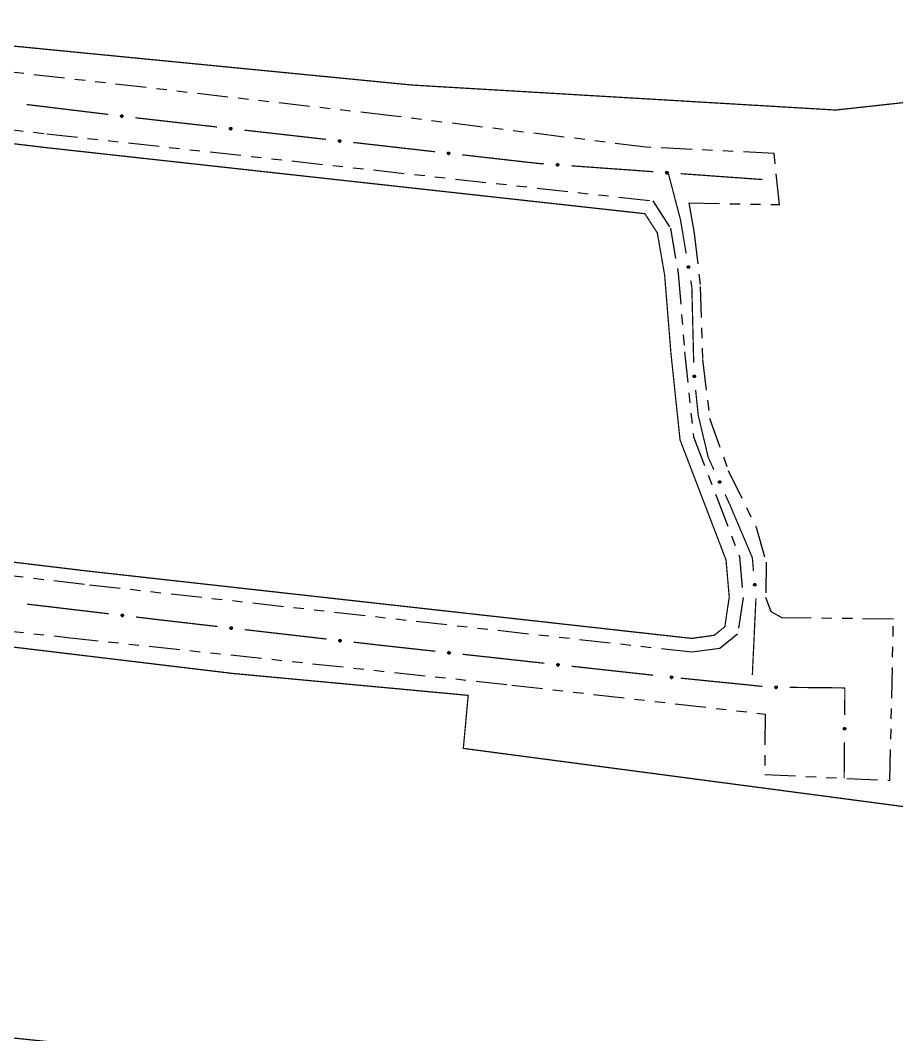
# Model space of a CAD drawing. Extents: x 212200 to 214553, y 4880545 to 4882659.
# Drawn here: x 212784 to 212911.9, y 4881728.4 to 4881876.5 of the extents above; entities that cross this region are included whole.
import ezdxf

# ---------------------------------------------------------------- set-up
doc = ezdxf.new("R2010")
doc.units = 0
doc.header["$LTSCALE"] = 1.5
doc.header["$MEASUREMENT"] = 0
doc.linetypes.add('TRACO_12', pattern=[2.5, 2, -0.5])
doc.linetypes.add('TRACO_25', pattern=[8, 3, -1, 1, -1, 1, -1])
for name, color, linetype in [('RU-QUADRA', 210, 'CONTINUOUS'), ('SV-EIXO-RUA-N-PAV', 6, 'CONTINUOUS'), ('SV-RUA-NAO-PAV', 7, 'CONTINUOUS')]:
    doc.layers.add(name, color=color, linetype=linetype)

msp = doc.modelspace()

# ---------------------------------------------------------------- linework, layer by layer
at = {"layer": 'RU-QUADRA', "linetype": 'TRACO_12', "const_width": 0.18, "flags": 128}
for points in [[(212753.140851, 4881976.210021), (212749.184431, 4881957.97202), (212745.128297, 4881938.451875), (212737.523046, 4881904.98877), (212733.466912, 4881885.468625), (212731.692353, 4881878.623899), (212740.565146, 4881877.356357), (212753.148419, 4881875.611093), (212812.19, 4881869.84), (212841.26, 4881867), (212865.04, 4881865.6), (212903, 4881863.36), (212935.89, 4881866.96), (212932.54, 4881887.06), (212928.7, 4881910.23), (212926.11, 4881925.9), (212916.86, 4881977.66), (212910.22, 4882014.85), (212871.92, 4882009.83), (212871.92, 4882013.71), (212851.72, 4882013.2), (212813.6, 4882012.23), (212763.38, 4882011.97), (212761.423743, 4882008.64417)], [(212753.148325, 4881862.0283), (212736.20854, 4881864.055708), (212733.505298, 4881863.753761), (212731.992308, 4881861.849954), (212715.827222, 4881828.282213), (212713.872858, 4881821.570142), (212714.856156, 4881817.450855), (212720.561749, 4881812.313806), (212731.147564, 4881806.319195), (212743.311594, 4881802.041575), (212753.15837, 4881800.958259), (212793.59, 4881796.09), (212882, 4881786.23), (212885.27, 4881786.69), (212886.81, 4881787.93), (212887.46, 4881792.26), (212886.99, 4881797.69), (212883.77, 4881806.1), (212880.28, 4881815.21), (212878.95, 4881827.87), (212878.03, 4881839.27), (212876.97, 4881845.4), (212875.15, 4881848.23), (212787.62, 4881857.89)], [(212753.14, 4881730.73), (212722.796981, 4881733.844496), (212712.116992, 4881733.802882), (212705.121891, 4881731.44633), (212694.047904, 4881726.379435), (212692.789685, 4881726.277028), (212691.410657, 4881727.771747), (212668.148777, 4881779.456839), (212668.203514, 4881780.946535), (212669.634256, 4881782.460927), (212694.649016, 4881793.313657), (212698.316783, 4881794.250694), (212702.697204, 4881794.0566), (212731.73068, 4881790.923658), (212753.148274, 4881788.549413), (212814.98, 4881781.12), (212849.36, 4881777.92), (212848.65, 4881770.18), (212915.5, 4881761.34), (212915.5, 4881744.4), (212918.13, 4881718.89), (212918.64, 4881713.93), (212851.68, 4881720.7), (212769.95, 4881729.27)]]:
    msp.add_lwpolyline(points, close=True, dxfattribs=at)
at = {"layer": 'SV-EIXO-RUA-N-PAV', "const_width": 0.18}
for points in [[(212784.904263, 4881864.16621), (212796.816602, 4881862.718398)], [(212800.787382, 4881862.235794), (212800.920074, 4881862.219668)], [(212800.920074, 4881862.219668), (212812.710737, 4881860.88172)], [(212816.68523, 4881860.430714), (212828.608708, 4881859.077695)], [(212832.583201, 4881858.626689), (212844.50668, 4881857.27367)], [(212848.481172, 4881856.822663), (212859.411028, 4881855.582396)], [(212859.411028, 4881855.582396), (212859.510929, 4881855.57106)], [(212859.510929, 4881855.57106), (212860.408074, 4881855.506595)], [(212864.397787, 4881855.219909), (212876.366926, 4881854.35985)], [(212878.573734, 4881854.116677), (212880.091901, 4881848.311923)], [(212880.356639, 4881854.073164), (212892.325779, 4881853.213106)], [(212880.091901, 4881848.311923), (212880.339771, 4881847.364185)], [(212880.339771, 4881847.364185), (212881.173566, 4881842.413524)], [(212881.837894, 4881838.469077), (212882.001922, 4881837.495158)], [(212882.001922, 4881837.495158), (212882.272637, 4881826.486121)], [(212882.553807, 4881822.499017), (212882.862504, 4881819.514941)], [(212882.862504, 4881819.514941), (212882.936883, 4881818.795949)], [(212882.936883, 4881818.795949), (212884.386139, 4881812.688369)], [(212884.386139, 4881812.688369), (212884.391266, 4881812.666764)], [(212884.391266, 4881812.666764), (212885.211676, 4881810.867153)], [(212886.87092, 4881807.227523), (212887.285731, 4881806.317615)], [(212887.285731, 4881806.317615), (212887.611685, 4881805.602618)], [(212887.611685, 4881805.602618), (212890.822403, 4881798.041896)], [(212890.822403, 4881798.041896), (212890.832105, 4881798.01905)], [(212890.832105, 4881798.01905), (212891.00175, 4881796.051169)], [(212784.973458, 4881791.240899), (212796.890127, 4881789.829167)], [(212891.351527, 4881791.993749), (212890.841451, 4881781.078129)], [(212891.345303, 4881792.06595), (212891.351527, 4881791.993749)], [(212800.862351, 4881789.35859), (212804.834574, 4881788.888013)], [(212804.834574, 4881788.888013), (212805.802645, 4881788.77333)], [(212805.802645, 4881788.77333), (212812.781759, 4881787.970318)], [(212816.755542, 4881787.513097), (212828.67689, 4881786.141436)], [(212832.650673, 4881785.684216), (212835.63101, 4881785.3413)], [(212835.63101, 4881785.3413), (212836.500513, 4881785.241257)], [(212836.500513, 4881785.241257), (212844.576657, 4881784.353768)], [(212848.552722, 4881783.916838), (212860.480917, 4881782.606047)], [(212864.456981, 4881782.169117), (212876.385176, 4881780.858326)], [(212890.841451, 4881781.078129), (212890.832105, 4881780.878108)], [(212880.362502, 4881780.433375), (212892.302095, 4881779.230825)], [(212896.296001, 4881779.085133), (212904.295635, 4881779.008573)], [(212904.295635, 4881779.008573), (212904.337089, 4881779.008187)], [(212904.337089, 4881779.008187), (212904.30592, 4881775.049766)], [(212904.274425, 4881771.04989), (212904.235056, 4881766.050045)], [(212904.235056, 4881766.050045), (212904.233205, 4881765.814856)]]:
    msp.add_lwpolyline(points, dxfattribs=at)
at = {"layer": 'SV-EIXO-RUA-N-PAV'}
for points in [[(212798.672643, 4881862.603708), (212798.710715, 4881862.634409), (212798.749714, 4881862.653009), (212798.786707, 4881862.659161), (212798.820813, 4881862.656074), (212798.85535, 4881862.648985), (212798.888594, 4881862.634156), (212798.921845, 4881862.609524), (212798.95291, 4881862.571548), (212798.969339, 4881862.530345), (212798.97731, 4881862.494401), (212798.976139, 4881862.458651), (212798.96869, 4881862.425216), (212798.952144, 4881862.391193), (212798.926854, 4881862.35774), (212798.887912, 4881862.327427), (212798.849553, 4881862.309454), (212798.813616, 4881862.304443), (212798.777683, 4881862.305849), (212798.74251, 4881862.313508), (212798.709962, 4881862.328253), (212798.676325, 4881862.353778), (212798.646916, 4881862.39261), (212798.628553, 4881862.430663), (212798.623039, 4881862.466521), (212798.625219, 4881862.501866), (212798.631908, 4881862.536592), (212798.645423, 4881862.57063), (212798.672643, 4881862.603708)], [(212814.567631, 4881860.781796), (212814.605458, 4881860.812799), (212814.644307, 4881860.831709), (212814.68125, 4881860.838155), (212814.71538, 4881860.835338), (212814.749972, 4881860.828525), (212814.783333, 4881860.81396), (212814.816779, 4881860.789594), (212814.848145, 4881860.751867), (212814.864901, 4881860.710795), (212814.873158, 4881860.674916), (212814.872271, 4881860.639158), (212814.865088, 4881860.605664), (212814.848814, 4881860.571511), (212814.82379, 4881860.537858), (212814.78509, 4881860.507236), (212814.746876, 4881860.488958), (212814.71098, 4881860.483662), (212814.675037, 4881860.484782), (212814.639804, 4881860.492161), (212814.607139, 4881860.506647), (212814.573301, 4881860.531903), (212814.543583, 4881860.5705), (212814.524918, 4881860.608406), (212814.519119, 4881860.644218), (212814.521019, 4881860.67958), (212814.527431, 4881860.714359), (212814.540675, 4881860.748503), (212814.567631, 4881860.781796)], [(212830.465602, 4881858.977771), (212830.503429, 4881859.008773), (212830.542279, 4881859.027683), (212830.579221, 4881859.034129), (212830.613351, 4881859.031313), (212830.647944, 4881859.024499), (212830.681304, 4881859.009935), (212830.71475, 4881858.985568), (212830.746116, 4881858.947841), (212830.762872, 4881858.90677), (212830.771129, 4881858.87089), (212830.770242, 4881858.835132), (212830.76306, 4881858.801639), (212830.746785, 4881858.767486), (212830.721761, 4881858.733833), (212830.683062, 4881858.703211), (212830.644847, 4881858.684933), (212830.608951, 4881858.679637), (212830.573008, 4881858.680756), (212830.537776, 4881858.688136), (212830.505111, 4881858.702621), (212830.471272, 4881858.727878), (212830.441555, 4881858.766475), (212830.42289, 4881858.804381), (212830.417091, 4881858.840193), (212830.41899, 4881858.875554), (212830.425402, 4881858.910333), (212830.438646, 4881858.944478), (212830.465602, 4881858.977771)], [(212846.363573, 4881857.173745), (212846.4014, 4881857.204748), (212846.44025, 4881857.223658), (212846.477193, 4881857.230104), (212846.511323, 4881857.227288), (212846.545915, 4881857.220474), (212846.579276, 4881857.20591), (212846.612721, 4881857.181543), (212846.644088, 4881857.143816), (212846.660844, 4881857.102745), (212846.669101, 4881857.066865), (212846.668213, 4881857.031107), (212846.661031, 4881856.997613), (212846.644757, 4881856.96346), (212846.619733, 4881856.929807), (212846.581033, 4881856.899185), (212846.542819, 4881856.880908), (212846.506922, 4881856.875611), (212846.47098, 4881856.876731), (212846.435747, 4881856.884111), (212846.403082, 4881856.898596), (212846.369244, 4881856.923852), (212846.339526, 4881856.962449), (212846.320861, 4881857.000355), (212846.315062, 4881857.036168), (212846.316961, 4881857.071529), (212846.323373, 4881857.106308), (212846.336618, 4881857.140452), (212846.363573, 4881857.173745)], [(212862.267509, 4881855.483347), (212862.304025, 4881855.515884), (212862.342061, 4881855.53638), (212862.378706, 4881855.544344), (212862.412924, 4881855.542938), (212862.447768, 4881855.537557), (212862.481701, 4881855.524381), (212862.516123, 4881855.501415), (212862.549019, 4881855.465014), (212862.567455, 4881855.424669), (212862.577185, 4881855.38916), (212862.577773, 4881855.353396), (212862.571978, 4881855.319634), (212862.557126, 4881855.284839), (212862.533512, 4881855.250183), (212862.496108, 4881855.217991), (212862.45868, 4881855.198152), (212862.423033, 4881855.19138), (212862.387074, 4881855.191016), (212862.351567, 4881855.196936), (212862.318333, 4881855.210062), (212862.283482, 4881855.233901), (212862.252197, 4881855.271239), (212862.231985, 4881855.308343), (212862.224713, 4881855.343886), (212862.225152, 4881855.379295), (212862.230125, 4881855.414309), (212862.241949, 4881855.448971), (212862.267509, 4881855.483347)], [(212878.226361, 4881854.336602), (212878.262877, 4881854.369139), (212878.300914, 4881854.389636), (212878.337559, 4881854.3976), (212878.371776, 4881854.396194), (212878.40662, 4881854.390812), (212878.440553, 4881854.377637), (212878.474976, 4881854.35467), (212878.507871, 4881854.318269), (212878.526307, 4881854.277924), (212878.536037, 4881854.242415), (212878.536625, 4881854.206651), (212878.530831, 4881854.17289), (212878.515979, 4881854.138095), (212878.492364, 4881854.103438), (212878.454961, 4881854.071246), (212878.417533, 4881854.051408), (212878.381886, 4881854.044635), (212878.345927, 4881854.044271), (212878.31042, 4881854.050191), (212878.277185, 4881854.063317), (212878.242334, 4881854.087156), (212878.21105, 4881854.124494), (212878.190837, 4881854.161599), (212878.183566, 4881854.197141), (212878.184005, 4881854.232551), (212878.188977, 4881854.267564), (212878.200802, 4881854.302226), (212878.226361, 4881854.336602)], [(212881.590419, 4881840.601268), (212881.630664, 4881840.573476), (212881.659569, 4881840.54136), (212881.675968, 4881840.507636), (212881.682688, 4881840.474055), (212881.685694, 4881840.438927), (212881.680911, 4881840.402841), (212881.66673, 4881840.363966), (212881.639135, 4881840.3234), (212881.604289, 4881840.295951), (212881.572086, 4881840.278105), (212881.537474, 4881840.269081), (212881.503299, 4881840.266733), (212881.46598, 4881840.272941), (212881.426724, 4881840.287696), (212881.386605, 4881840.316432), (212881.358483, 4881840.348112), (212881.343477, 4881840.381148), (212881.334626, 4881840.416002), (212881.331987, 4881840.451903), (212881.336886, 4881840.487298), (212881.351814, 4881840.526796), (212881.380701, 4881840.566018), (212881.411977, 4881840.594427), (212881.444794, 4881840.609892), (212881.479305, 4881840.617834), (212881.514502, 4881840.621277), (212881.550976, 4881840.617979), (212881.590419, 4881840.601268)], [(212882.44272, 4881824.642645), (212882.481112, 4881824.612345), (212882.507912, 4881824.578453), (212882.522128, 4881824.543751), (212882.526695, 4881824.509811), (212882.527456, 4881824.474562), (212882.520382, 4881824.438855), (212882.503753, 4881824.400963), (212882.473628, 4881824.362237), (212882.437104, 4881824.337065), (212882.403829, 4881824.321308), (212882.368712, 4881824.314508), (212882.334458, 4881824.314343), (212882.29761, 4881824.322916), (212882.259374, 4881824.340144), (212882.221167, 4881824.371378), (212882.195122, 4881824.404785), (212882.182252, 4881824.438711), (212882.17564, 4881824.474058), (212882.175294, 4881824.510054), (212882.18244, 4881824.545065), (212882.199854, 4881824.583531), (212882.231182, 4881824.620833), (212882.264205, 4881824.64719), (212882.297941, 4881824.660533), (212882.332887, 4881824.666259), (212882.368232, 4881824.667452), (212882.404422, 4881824.661836), (212882.44272, 4881824.642645)], [(212886.081861, 4881809.223737), (212886.127912, 4881809.207265), (212886.164123, 4881809.183692), (212886.188666, 4881809.155338), (212886.20382, 4881809.124628), (212886.215785, 4881809.091463), (212886.220471, 4881809.055365), (212886.216798, 4881809.014148), (212886.200599, 4881808.967836), (212886.174012, 4881808.932329), (212886.147502, 4881808.90678), (212886.116388, 4881808.889134), (212886.083976, 4881808.87805), (212886.046318, 4881808.874423), (212886.004585, 4881808.878553), (212885.958411, 4881808.895969), (212885.923069, 4881808.919323), (212885.900051, 4881808.947371), (212885.882509, 4881808.978763), (212885.870699, 4881809.012768), (212885.866303, 4881809.048229), (212885.870538, 4881809.090241), (212885.888331, 4881809.135587), (212885.911221, 4881809.171102), (212885.938939, 4881809.194508), (212885.970233, 4881809.211082), (212886.003351, 4881809.223488), (212886.039442, 4881809.229709), (212886.081861, 4881809.223737)], [(212891.270859, 4881794.211164), (212891.308728, 4881794.180212), (212891.334945, 4881794.145867), (212891.348566, 4881794.110927), (212891.352552, 4881794.076914), (212891.352711, 4881794.041657), (212891.345028, 4881794.006076), (212891.327754, 4881793.968473), (212891.296972, 4881793.930268), (212891.260023, 4881793.905724), (212891.226484, 4881793.890537), (212891.191256, 4881793.884339), (212891.157003, 4881793.884759), (212891.120307, 4881793.893961), (212891.082371, 4881793.911839), (212891.044704, 4881793.943721), (212891.019233, 4881793.977569), (212891.006945, 4881794.011709), (212891.000938, 4881794.047165), (212891.001207, 4881794.083161), (212891.00895, 4881794.118045), (212891.027019, 4881794.156207), (212891.058979, 4881794.192968), (212891.092448, 4881794.218758), (212891.126407, 4881794.231522), (212891.161446, 4881794.23665), (212891.196806, 4881794.23724), (212891.232895, 4881794.231006), (212891.270859, 4881794.211164)], [(212798.746507, 4881789.720098), (212798.784486, 4881789.750914), (212798.823428, 4881789.769633), (212798.860402, 4881789.775896), (212798.894518, 4881789.772912), (212798.929076, 4881789.765928), (212798.962364, 4881789.7512), (212798.99569, 4881789.726669), (212799.02687, 4881789.688788), (212799.043424, 4881789.647634), (212799.051504, 4881789.611714), (212799.05044, 4881789.575961), (212799.043093, 4881789.542503), (212799.026651, 4881789.508431), (212799.001461, 4881789.474901), (212798.962611, 4881789.444471), (212798.924307, 4881789.426381), (212798.888385, 4881789.421262), (212798.852448, 4881789.422558), (212798.817253, 4881789.430112), (212798.784659, 4881789.444758), (212798.750946, 4881789.47018), (212798.721419, 4881789.508923), (212798.702941, 4881789.546921), (212798.697318, 4881789.582761), (212798.699391, 4881789.618113), (212798.705975, 4881789.652859), (212798.719387, 4881789.686938), (212798.746507, 4881789.720098)], [(212814.638495, 4881787.86749), (212814.67637, 4881787.898434), (212814.715249, 4881787.917283), (212814.752202, 4881787.923671), (212814.786327, 4881787.920802), (212814.820909, 4881787.913934), (212814.854247, 4881787.899317), (212814.887655, 4881787.874898), (212814.918962, 4881787.837122), (212814.935654, 4881787.796025), (212814.943855, 4881787.760132), (212814.942911, 4881787.724376), (212814.935677, 4881787.690893), (212814.919349, 4881787.656766), (212814.894272, 4881787.623152), (212814.855525, 4881787.592591), (212814.817282, 4881787.574373), (212814.781377, 4881787.569132), (212814.745436, 4881787.570308), (212814.710215, 4881787.577743), (212814.677573, 4881787.59228), (212814.643774, 4881787.617589), (212814.614117, 4881787.656232), (212814.595511, 4881787.694167), (212814.589768, 4881787.729989), (212814.591723, 4881787.765347), (212814.598189, 4881787.800116), (212814.611487, 4881787.834239), (212814.638495, 4881787.86749)], [(212830.533626, 4881786.038608), (212830.571501, 4881786.069552), (212830.61038, 4881786.088401), (212830.647333, 4881786.094789), (212830.681459, 4881786.09192), (212830.71604, 4881786.085052), (212830.749378, 4881786.070435), (212830.782786, 4881786.046017), (212830.814093, 4881786.00824), (212830.830785, 4881785.967143), (212830.838986, 4881785.93125), (212830.838042, 4881785.895494), (212830.830808, 4881785.862011), (212830.81448, 4881785.827884), (212830.789403, 4881785.79427), (212830.750656, 4881785.763709), (212830.712413, 4881785.745491), (212830.676508, 4881785.740251), (212830.640567, 4881785.741427), (212830.605346, 4881785.748861), (212830.572704, 4881785.763398), (212830.538905, 4881785.788707), (212830.509248, 4881785.82735), (212830.490642, 4881785.865286), (212830.484899, 4881785.901107), (212830.486854, 4881785.936465), (212830.49332, 4881785.971234), (212830.506618, 4881786.005357), (212830.533626, 4881786.038608)], [(212846.433893, 4881784.26042), (212846.47161, 4881784.291556), (212846.510393, 4881784.310604), (212846.547312, 4881784.31718), (212846.581452, 4881784.314485), (212846.616068, 4881784.307794), (212846.64948, 4881784.293347), (212846.683012, 4881784.2691), (212846.714511, 4881784.231484), (212846.731413, 4881784.190472), (212846.739797, 4881784.154622), (212846.739036, 4881784.118861), (212846.731973, 4881784.085342), (212846.715819, 4881784.051132), (212846.690914, 4881784.01739), (212846.652324, 4881783.986632), (212846.614174, 4881783.968219), (212846.578297, 4881783.962795), (212846.54235, 4881783.963788), (212846.507092, 4881783.971042), (212846.474376, 4881783.985412), (212846.440448, 4881784.010548), (212846.410594, 4881784.04904), (212846.391795, 4881784.08688), (212846.385869, 4881784.122671), (212846.387643, 4881784.158039), (212846.393932, 4881784.19284), (212846.407055, 4881784.227031), (212846.433893, 4881784.26042)], [(212862.338153, 4881782.512698), (212862.375869, 4881782.543835), (212862.414652, 4881782.562882), (212862.451571, 4881782.569459), (212862.485711, 4881782.566764), (212862.520327, 4881782.560072), (212862.553739, 4881782.545626), (212862.587271, 4881782.521378), (212862.618771, 4881782.483763), (212862.635672, 4881782.442751), (212862.644056, 4881782.406901), (212862.643296, 4881782.37114), (212862.636232, 4881782.337621), (212862.620079, 4881782.303411), (212862.595174, 4881782.269669), (212862.556583, 4881782.23891), (212862.518433, 4881782.220497), (212862.482556, 4881782.215074), (212862.44661, 4881782.216066), (212862.411351, 4881782.223321), (212862.378635, 4881782.237691), (212862.344708, 4881782.262827), (212862.314854, 4881782.301319), (212862.296054, 4881782.339158), (212862.290129, 4881782.37495), (212862.291903, 4881782.410318), (212862.298192, 4881782.445119), (212862.311315, 4881782.47931), (212862.338153, 4881782.512698)], [(212878.909289, 4881780.690379), (212878.946721, 4881780.721857), (212878.98533, 4881780.741255), (212879.022188, 4881780.748166), (212879.056351, 4881780.745781), (212879.091026, 4881780.739404), (212879.124568, 4881780.725261), (212879.158318, 4881780.701319), (212879.190158, 4881780.66399), (212879.20743, 4881780.623133), (212879.216139, 4881780.587361), (212879.215703, 4881780.551594), (212879.208944, 4881780.518013), (212879.193101, 4881780.483657), (212879.168503, 4881780.449691), (212879.130193, 4881780.418584), (212879.092212, 4881780.399826), (212879.056386, 4881780.394077), (212879.020432, 4881780.394743), (212878.985109, 4881780.401678), (212878.952264, 4881780.41575), (212878.91811, 4881780.440578), (212878.887908, 4881780.478797), (212878.868766, 4881780.516465), (212878.862516, 4881780.552201), (212878.863969, 4881780.587584), (212878.869942, 4881780.62244), (212878.882755, 4881780.656749), (212878.909289, 4881780.690379)], [(212894.153472, 4881779.215723), (212894.187896, 4881779.250465), (212894.224586, 4881779.273285), (212894.260666, 4881779.28351), (212894.294904, 4881779.284232), (212894.330015, 4881779.281026), (212894.364701, 4881779.269984), (212894.400484, 4881779.2492), (212894.435577, 4881779.214913), (212894.456484, 4881779.175791), (212894.468401, 4881779.140956), (212894.47121, 4881779.105297), (212894.467524, 4881779.071241), (212894.454862, 4881779.03559), (212894.433446, 4881778.999534), (212894.398115, 4881778.96508), (212894.361991, 4881778.942955), (212894.326834, 4881778.933981), (212894.290967, 4881778.931384), (212894.255161, 4881778.935087), (212894.221175, 4881778.946123), (212894.18491, 4881778.967751), (212894.151367, 4881779.003073), (212894.128888, 4881779.03885), (212894.119423, 4881779.073872), (212894.117661, 4881779.109241), (212894.120449, 4881779.144496), (212894.130097, 4881779.179825), (212894.153472, 4881779.215723)], [(212904.401381, 4881773.192637), (212904.436182, 4881773.158272), (212904.459064, 4881773.121621), (212904.46935, 4881773.085559), (212904.470131, 4881773.051322), (212904.466984, 4881773.016205), (212904.456001, 4881772.981501), (212904.435278, 4881772.945683), (212904.40105, 4881772.910531), (212904.361964, 4881772.889558), (212904.327148, 4881772.877582), (212904.291495, 4881772.874713), (212904.257432, 4881772.878341), (212904.22176, 4881772.890942), (212904.185667, 4881772.912297), (212904.151154, 4881772.94757), (212904.128967, 4881772.983656), (212904.119934, 4881773.018798), (212904.117276, 4881773.05466), (212904.120918, 4881773.090472), (212904.131896, 4881773.124477), (212904.153463, 4881773.160778), (212904.188728, 4881773.194382), (212904.224467, 4881773.216921), (212904.259473, 4881773.226446), (212904.294839, 4881773.228267), (212904.330098, 4881773.22554), (212904.365444, 4881773.215951), (212904.401381, 4881773.192637)]]:
    msp.add_lwpolyline(points, close=True, dxfattribs=at)
for points in [[(212798.623039, 4881862.466521), (212798.976139, 4881862.458651)], [(212798.625219, 4881862.501866), (212798.97731, 4881862.494401)], [(212798.626656, 4881862.483451), (212798.974664, 4881862.474144)], [(212798.628553, 4881862.430663), (212798.96869, 4881862.425216)], [(212798.629148, 4881862.44741), (212798.969358, 4881862.4418)], [(212798.631908, 4881862.536592), (212798.969339, 4881862.530345)], [(212798.632455, 4881862.51986), (212798.968602, 4881862.514743)], [(212798.639768, 4881862.41038), (212798.955596, 4881862.407734)], [(212798.643344, 4881862.5529), (212798.956627, 4881862.551937)], [(212798.645423, 4881862.57063), (212798.95291, 4881862.571548)], [(212798.646916, 4881862.39261), (212798.952144, 4881862.391193)], [(212798.659651, 4881862.585283), (212798.933652, 4881862.589094)], [(212798.665617, 4881862.374249), (212798.936415, 4881862.374326)], [(212798.672643, 4881862.603708), (212798.921845, 4881862.609524)], [(212798.676325, 4881862.353778), (212798.926854, 4881862.35774)], [(212798.69406, 4881862.619588), (212798.897827, 4881862.622314)], [(212798.698897, 4881862.342713), (212798.899625, 4881862.343059)], [(212798.709962, 4881862.328253), (212798.887912, 4881862.327427)], [(212798.710715, 4881862.634409), (212798.888594, 4881862.634156)], [(212798.730621, 4881862.320988), (212798.862304, 4881862.318729)], [(212798.732901, 4881862.645108), (212798.863065, 4881862.641659)], [(212798.74251, 4881862.313508), (212798.849553, 4881862.309454)], [(212798.749714, 4881862.653009), (212798.85535, 4881862.648985)], [(212814.540675, 4881860.748503), (212814.848145, 4881860.751867)], [(212814.554786, 4881860.763268), (212814.828748, 4881860.769258)], [(212814.567631, 4881860.781796), (212814.816779, 4881860.789594)], [(212814.588921, 4881860.797846), (212814.79266, 4881860.802192)], [(212814.605458, 4881860.812799), (212814.783333, 4881860.81396)], [(212814.627558, 4881860.823674), (212814.757745, 4881860.82126)], [(212814.644307, 4881860.831709), (212814.749972, 4881860.828525)], [(212814.519119, 4881860.644218), (212814.872271, 4881860.639158)], [(212814.521019, 4881860.67958), (212814.873158, 4881860.674916)], [(212814.522602, 4881860.661177), (212814.870673, 4881860.654639)], [(212814.524918, 4881860.608406), (212814.865088, 4881860.605664)], [(212814.525381, 4881860.625157), (212814.865624, 4881860.622253)], [(212814.527431, 4881860.714359), (212814.864901, 4881860.710795)], [(212814.528111, 4881860.697631), (212814.864288, 4881860.695188)], [(212814.536294, 4881860.588213), (212814.852133, 4881860.588078)], [(212814.538737, 4881860.730757), (212814.852018, 4881860.732286)], [(212814.543583, 4881860.5705), (212814.848814, 4881860.571511)], [(212814.56243, 4881860.552289), (212814.833219, 4881860.554519)], [(212814.573301, 4881860.531903), (212814.82379, 4881860.537858)], [(212814.59596, 4881860.521018), (212814.796679, 4881860.522961)], [(212814.607139, 4881860.506647), (212814.78509, 4881860.507236)], [(212814.627856, 4881860.499546), (212814.759553, 4881860.498335)], [(212814.639804, 4881860.492161), (212814.746876, 4881860.488958)], [(212830.417091, 4881858.840193), (212830.770242, 4881858.835132)], [(212830.41899, 4881858.875554), (212830.771129, 4881858.87089)], [(212830.420573, 4881858.857152), (212830.768644, 4881858.850613)], [(212830.42289, 4881858.804381), (212830.76306, 4881858.801639)], [(212830.423352, 4881858.821131), (212830.763596, 4881858.818227)], [(212830.425402, 4881858.910333), (212830.762872, 4881858.90677)], [(212830.426083, 4881858.893605), (212830.762259, 4881858.891163)], [(212830.434266, 4881858.784188), (212830.750105, 4881858.784053)], [(212830.436708, 4881858.926732), (212830.749989, 4881858.92826)], [(212830.438646, 4881858.944478), (212830.746116, 4881858.947841)], [(212830.441555, 4881858.766475), (212830.746785, 4881858.767486)], [(212830.452757, 4881858.959242), (212830.726719, 4881858.965233)], [(212830.460401, 4881858.748263), (212830.731191, 4881858.750494)], [(212830.465602, 4881858.977771), (212830.71475, 4881858.985568)], [(212830.471272, 4881858.727878), (212830.721761, 4881858.733833)], [(212830.486893, 4881858.993821), (212830.690631, 4881858.998167)], [(212830.493932, 4881858.716993), (212830.694651, 4881858.718935)], [(212830.503429, 4881859.008773), (212830.681304, 4881859.009935)], [(212830.505111, 4881858.702621), (212830.683062, 4881858.703211)], [(212830.525529, 4881859.019649), (212830.655717, 4881859.017235)], [(212830.525827, 4881858.695521), (212830.657524, 4881858.694309)], [(212830.537776, 4881858.688136), (212830.644847, 4881858.684933)], [(212830.542279, 4881859.027683), (212830.647944, 4881859.024499)], [(212846.315062, 4881857.036168), (212846.668213, 4881857.031107)], [(212846.316961, 4881857.071529), (212846.669101, 4881857.066865)], [(212846.318544, 4881857.053127), (212846.666615, 4881857.046588)], [(212846.320861, 4881857.000355), (212846.661031, 4881856.997613)], [(212846.321323, 4881857.017106), (212846.661567, 4881857.014202)], [(212846.323373, 4881857.106308), (212846.660844, 4881857.102745)], [(212846.324054, 4881857.08958), (212846.66023, 4881857.087138)], [(212846.332237, 4881856.980162), (212846.648076, 4881856.980028)], [(212846.33468, 4881857.122706), (212846.647961, 4881857.124235)], [(212846.336618, 4881857.140452), (212846.644088, 4881857.143816)], [(212846.339526, 4881856.962449), (212846.644757, 4881856.96346)], [(212846.350728, 4881857.155217), (212846.624691, 4881857.161208)], [(212846.358373, 4881856.944238), (212846.629162, 4881856.946469)], [(212846.363573, 4881857.173745), (212846.612721, 4881857.181543)], [(212846.369244, 4881856.923852), (212846.619733, 4881856.929807)], [(212846.384864, 4881857.189795), (212846.588603, 4881857.194142)], [(212846.391903, 4881856.912967), (212846.592622, 4881856.91491)], [(212846.4014, 4881857.204748), (212846.579276, 4881857.20591)], [(212846.403082, 4881856.898596), (212846.581033, 4881856.899185)], [(212846.4235, 4881857.215623), (212846.553688, 4881857.21321)], [(212846.423798, 4881856.891495), (212846.555496, 4881856.890284)], [(212846.435747, 4881856.884111), (212846.542819, 4881856.880908)], [(212846.44025, 4881857.223658), (212846.545915, 4881857.220474)], [(212862.224713, 4881855.343886), (212862.577773, 4881855.353396)], [(212862.225152, 4881855.379295), (212862.577185, 4881855.38916)], [(212862.227493, 4881855.360974), (212862.575538, 4881855.368798)], [(212862.230125, 4881855.414309), (212862.567455, 4881855.424669)], [(212862.231495, 4881855.397623), (212862.567486, 4881855.409049)], [(212862.231755, 4881855.325098), (212862.571829, 4881855.336231)], [(212862.231985, 4881855.308343), (212862.571978, 4881855.319634)], [(212862.240745, 4881855.43116), (212862.553696, 4881855.445609)], [(212862.241949, 4881855.448971), (212862.549019, 4881855.465014)], [(212862.244184, 4881855.288636), (212862.55976, 4881855.301529)], [(212862.252197, 4881855.271239), (212862.557126, 4881855.284839)], [(212862.255439, 4881855.464305), (212862.528921, 4881855.481591)], [(212862.267509, 4881855.483347), (212862.516123, 4881855.501415)], [(212862.271779, 4881855.25382), (212862.542246, 4881855.267219)], [(212862.283482, 4881855.233901), (212862.533512, 4881855.250183)], [(212862.288119, 4881855.500262), (212862.491505, 4881855.513008)], [(212862.304025, 4881855.515884), (212862.481701, 4881855.524381)], [(212862.30657, 4881855.22396), (212862.507039, 4881855.23418)], [(212862.318333, 4881855.210062), (212862.496108, 4881855.217991)], [(212862.325657, 4881855.527661), (212862.455834, 4881855.53062)], [(212862.339324, 4881855.203822), (212862.47096, 4881855.208043)], [(212862.342061, 4881855.53638), (212862.447768, 4881855.537557)], [(212862.351567, 4881855.196936), (212862.45868, 4881855.198152)], [(212878.183566, 4881854.197141), (212878.536625, 4881854.206651)], [(212878.184005, 4881854.232551), (212878.536037, 4881854.242415)], [(212878.186346, 4881854.214229), (212878.53439, 4881854.222053)], [(212878.188977, 4881854.267564), (212878.526307, 4881854.277924)], [(212878.190347, 4881854.250879), (212878.526338, 4881854.262305)], [(212878.190608, 4881854.178354), (212878.530682, 4881854.189487)], [(212878.190837, 4881854.161599), (212878.530831, 4881854.17289)], [(212878.199597, 4881854.284415), (212878.512549, 4881854.298865)], [(212878.200802, 4881854.302226), (212878.507871, 4881854.318269)], [(212878.203036, 4881854.141892), (212878.518612, 4881854.154785)], [(212878.21105, 4881854.124494), (212878.515979, 4881854.138095)], [(212878.214291, 4881854.31756), (212878.487773, 4881854.334846)], [(212878.226361, 4881854.336602), (212878.474976, 4881854.35467)], [(212878.230632, 4881854.107076), (212878.501098, 4881854.120474)], [(212878.242334, 4881854.087156), (212878.492364, 4881854.103438)], [(212878.246972, 4881854.353517), (212878.450358, 4881854.366263)], [(212878.262877, 4881854.369139), (212878.440553, 4881854.377637)], [(212878.265423, 4881854.077215), (212878.465891, 4881854.087435)], [(212878.277185, 4881854.063317), (212878.454961, 4881854.071246)], [(212878.28451, 4881854.380917), (212878.414686, 4881854.383875)], [(212878.298177, 4881854.057077), (212878.429812, 4881854.061299)], [(212878.300914, 4881854.389636), (212878.40662, 4881854.390812)], [(212878.31042, 4881854.050191), (212878.417533, 4881854.051408)], [(212881.331987, 4881840.451903), (212881.358483, 4881840.348112)], [(212881.335784, 4881840.465426), (212881.370996, 4881840.338517)], [(212881.336886, 4881840.487298), (212881.386605, 4881840.316432)], [(212881.347611, 4881840.502012), (212881.404918, 4881840.309637)], [(212881.351814, 4881840.526796), (212881.426724, 4881840.287696)], [(212881.368404, 4881840.542874), (212881.445342, 4881840.283236)], [(212881.380701, 4881840.566018), (212881.46598, 4881840.272941)], [(212881.395712, 4881840.577916), (212881.48282, 4881840.274327)], [(212881.411977, 4881840.594427), (212881.503299, 4881840.266733)], [(212881.428204, 4881840.598609), (212881.519391, 4881840.2708)], [(212881.444794, 4881840.609892), (212881.537474, 4881840.269081)], [(212881.462055, 4881840.611229), (212881.551911, 4881840.274893)], [(212881.479305, 4881840.617834), (212881.572086, 4881840.278105)], [(212881.498612, 4881840.616003), (212881.58912, 4881840.29223)], [(212881.514502, 4881840.621277), (212881.604289, 4881840.295951)], [(212881.533385, 4881840.61494), (212881.621385, 4881840.314269)], [(212881.550976, 4881840.617979), (212881.639135, 4881840.3234)], [(212881.569064, 4881840.608496), (212881.650492, 4881840.346846)], [(212881.590419, 4881840.601268), (212881.66673, 4881840.363966)], [(212881.611725, 4881840.585239), (212881.672177, 4881840.390626)], [(212881.630664, 4881840.573476), (212881.680911, 4881840.402841)], [(212881.64722, 4881840.55524), (212881.68086, 4881840.42945)], [(212881.659569, 4881840.54136), (212881.685694, 4881840.438927)], [(212882.175294, 4881824.510054), (212882.195122, 4881824.404785)], [(212882.179946, 4881824.523308), (212882.206998, 4881824.394413)], [(212882.18244, 4881824.545065), (212882.221167, 4881824.371378)], [(212882.19408, 4881824.559065), (212882.239011, 4881824.36343)], [(212882.199854, 4881824.583531), (212882.259374, 4881824.340144)], [(212882.217435, 4881824.59852), (212882.27767, 4881824.334506)], [(212882.231182, 4881824.620833), (212882.29761, 4881824.322916)], [(212882.24692, 4881824.63175), (212882.314504, 4881824.323226)], [(212882.264205, 4881824.64719), (212882.334458, 4881824.314343)], [(212882.280665, 4881824.65033), (212882.350776, 4881824.317376)], [(212882.297941, 4881824.660533), (212882.368712, 4881824.314508)], [(212882.315252, 4881824.660767), (212882.383491, 4881824.319388)], [(212882.332887, 4881824.666259), (212882.403829, 4881824.321308)], [(212882.352039, 4881824.663201), (212882.421729, 4881824.334318)], [(212882.368232, 4881824.667452), (212882.437104, 4881824.337065)], [(212882.386673, 4881824.659925), (212882.455333, 4881824.354256)], [(212882.404422, 4881824.661836), (212882.473628, 4881824.362237)], [(212882.421869, 4881824.65122), (212882.486457, 4881824.384912)], [(212882.44272, 4881824.642645), (212882.503753, 4881824.400963)], [(212882.462962, 4881824.625291), (212882.510888, 4881824.427222)], [(212882.481112, 4881824.612345), (212882.520382, 4881824.438855)], [(212882.496473, 4881824.593091), (212882.522027, 4881824.465413)], [(212882.507912, 4881824.578453), (212882.527456, 4881824.474562)], [(212885.866303, 4881809.048229), (212885.958411, 4881808.895969)], [(212885.870538, 4881809.090241), (212886.004585, 4881808.878553)], [(212885.870699, 4881809.012768), (212885.923069, 4881808.919323)], [(212885.87088, 4881809.026813), (212885.937633, 4881808.913281)], [(212885.87287, 4881809.065211), (212885.977857, 4881808.894127)], [(212885.882419, 4881809.110054), (212886.023723, 4881808.879046)], [(212885.888331, 4881809.135587), (212886.046318, 4881808.874423)], [(212885.899765, 4881809.150954), (212886.062231, 4881808.880105)], [(212885.911221, 4881809.171102), (212886.083976, 4881808.87805)], [(212885.92582, 4881809.179328), (212886.098474, 4881808.88613)], [(212885.938939, 4881809.194508), (212886.116388, 4881808.889134)], [(212885.955271, 4881809.200252), (212886.128838, 4881808.898473)], [(212885.970233, 4881809.211082), (212886.147502, 4881808.90678)], [(212885.98936, 4881809.214293), (212886.160316, 4881808.92482)], [(212886.003351, 4881809.223488), (212886.174012, 4881808.932329)], [(212886.02323, 4881809.222236), (212886.185805, 4881808.954436)], [(212886.039442, 4881809.229709), (212886.200599, 4881808.967836)], [(212886.059364, 4881809.225212), (212886.205525, 4881808.993418)], [(212886.081861, 4881809.223737), (212886.216798, 4881809.014148)], [(212886.106581, 4881809.213745), (212886.215183, 4881809.041311)], [(212886.127912, 4881809.207265), (212886.220471, 4881809.055365)], [(212886.148612, 4881809.193917), (212886.213558, 4881809.08106)], [(212886.164123, 4881809.183692), (212886.215785, 4881809.091463)], [(212891.00895, 4881794.118045), (212891.044704, 4881793.943721)], [(212891.020828, 4881794.131844), (212891.062409, 4881793.935469)], [(212891.027019, 4881794.156207), (212891.082371, 4881793.911839)], [(212891.044853, 4881794.170894), (212891.100568, 4881793.905889)], [(212891.058979, 4881794.192968), (212891.120307, 4881793.893961)], [(212891.074902, 4881794.203615), (212891.137204, 4881793.893982)], [(212891.092448, 4881794.218758), (212891.157003, 4881793.884759)], [(212891.108959, 4881794.221616), (212891.173371, 4881793.887512)], [(212891.126407, 4881794.231522), (212891.191256, 4881793.884339)], [(212891.14372, 4881794.231461), (212891.206115, 4881793.888966)], [(212891.161446, 4881794.23665), (212891.226484, 4881793.890537)], [(212891.180543, 4881794.233266), (212891.244603, 4881793.90324)], [(212891.196806, 4881794.23724), (212891.260023, 4881793.905724)], [(212891.215116, 4881794.229398), (212891.278543, 4881793.922601)], [(212891.232895, 4881794.231006), (212891.296972, 4881793.930268)], [(212891.250158, 4881794.220093), (212891.310186, 4881793.952721)], [(212891.270859, 4881794.211164), (212891.327754, 4881793.968473)], [(212891.290802, 4881794.193466), (212891.335336, 4881793.994607)], [(212891.308728, 4881794.180212), (212891.345028, 4881794.006076)], [(212891.323757, 4881794.160698), (212891.347126, 4881794.032602)], [(212891.334945, 4881794.145867), (212891.352711, 4881794.041657)], [(212891.001207, 4881794.083161), (212891.019233, 4881793.977569)], [(212891.006084, 4881794.096333), (212891.03093, 4881793.966995)], [(212798.719387, 4881789.686938), (212799.02687, 4881789.688788)], [(212798.73357, 4881789.701633), (212799.007559, 4881789.706275)], [(212798.746507, 4881789.720098), (212798.99569, 4881789.726669)], [(212798.767876, 4881789.736043), (212798.971634, 4881789.739386)], [(212798.784486, 4881789.750914), (212798.962364, 4881789.7512)], [(212798.806639, 4881789.76168), (212798.936813, 4881789.758626)], [(212798.823428, 4881789.769633), (212798.929076, 4881789.765928)], [(212798.697318, 4881789.582761), (212799.05044, 4881789.575961)], [(212798.699391, 4881789.618113), (212799.051504, 4881789.611714)], [(212798.700884, 4881789.599703), (212799.048918, 4881789.59145)], [(212798.702941, 4881789.546921), (212799.043093, 4881789.542503)], [(212798.703485, 4881789.563669), (212799.043711, 4881789.559089)], [(212798.705975, 4881789.652859), (212799.043424, 4881789.647634)], [(212798.706573, 4881789.636128), (212799.042733, 4881789.63203)], [(212798.714217, 4881789.526672), (212799.030052, 4881789.524982)], [(212798.717362, 4881789.669202), (212799.030647, 4881789.669188)], [(212798.721419, 4881789.508923), (212799.026651, 4881789.508431)], [(212798.740176, 4881789.490619), (212799.010972, 4881789.491516)], [(212798.750946, 4881789.47018), (212799.001461, 4881789.474901)], [(212798.773551, 4881789.459184), (212798.974278, 4881789.460138)], [(212798.784659, 4881789.444758), (212798.962611, 4881789.444471)], [(212798.805341, 4881789.437555), (212798.93703, 4881789.435695)], [(212798.817253, 4881789.430112), (212798.924307, 4881789.426381)], [(212814.589768, 4881787.729989), (212814.942911, 4881787.724376)], [(212814.591723, 4881787.765347), (212814.943855, 4881787.760132)], [(212814.593277, 4881787.746942), (212814.941337, 4881787.739859)], [(212814.595511, 4881787.694167), (212814.935677, 4881787.690893)], [(212814.596, 4881787.710917), (212814.936238, 4881787.707481)], [(212814.598189, 4881787.800116), (212814.935654, 4881787.796025)], [(212814.598844, 4881787.783387), (212814.935016, 4881787.780419)], [(212814.606856, 4881787.673956), (212814.922694, 4881787.673328)], [(212814.609521, 4881787.816496), (212814.922804, 4881787.817535)], [(212814.611487, 4881787.834239), (212814.918962, 4881787.837122)], [(212814.614117, 4881787.656232), (212814.919349, 4881787.656766)], [(212814.625621, 4881787.848982), (212814.899592, 4881787.854544)], [(212814.632935, 4881787.637991), (212814.903728, 4881787.639799)], [(212814.638495, 4881787.86749), (212814.887655, 4881787.874898)], [(212814.643774, 4881787.617589), (212814.894272, 4881787.623152)], [(212814.659811, 4881787.883507), (212814.863556, 4881787.887535)], [(212814.666416, 4881787.606668), (212814.867138, 4881787.608297)], [(212814.67637, 4881787.898434), (212814.854247, 4881787.899317)], [(212814.677573, 4881787.59228), (212814.855525, 4881787.592591)], [(212814.698278, 4881787.585147), (212814.829973, 4881787.583729)], [(212814.698487, 4881787.909274), (212814.828671, 4881787.906657)], [(212814.710215, 4881787.577743), (212814.817282, 4881787.574373)], [(212814.715249, 4881787.917283), (212814.820909, 4881787.913934)], [(212830.484899, 4881785.901107), (212830.838042, 4881785.895494)], [(212830.486854, 4881785.936465), (212830.838986, 4881785.93125)], [(212830.488408, 4881785.91806), (212830.836468, 4881785.910977)], [(212830.490642, 4881785.865286), (212830.830808, 4881785.862011)], [(212830.491131, 4881785.882035), (212830.83137, 4881785.878599)], [(212830.49332, 4881785.971234), (212830.830785, 4881785.967143)], [(212830.493975, 4881785.954505), (212830.830147, 4881785.951537)], [(212830.501987, 4881785.845075), (212830.817825, 4881785.844446)], [(212830.504652, 4881785.987615), (212830.817935, 4881785.988654)], [(212830.506618, 4881786.005357), (212830.814093, 4881786.00824)], [(212830.509248, 4881785.82735), (212830.81448, 4881785.827884)], [(212830.520752, 4881786.0201), (212830.794723, 4881786.025662)], [(212830.528066, 4881785.809109), (212830.798859, 4881785.810917)], [(212830.533626, 4881786.038608), (212830.782786, 4881786.046017)], [(212830.538905, 4881785.788707), (212830.789403, 4881785.79427)], [(212830.554942, 4881786.054625), (212830.758687, 4881786.058653)], [(212830.561547, 4881785.777787), (212830.762269, 4881785.779415)], [(212830.571501, 4881786.069552), (212830.749378, 4881786.070435)], [(212830.572704, 4881785.763398), (212830.750656, 4881785.763709)], [(212830.593409, 4881785.756265), (212830.725105, 4881785.754847)], [(212830.593618, 4881786.080393), (212830.723802, 4881786.077775)], [(212830.605346, 4881785.748861), (212830.712413, 4881785.745491)], [(212830.61038, 4881786.088401), (212830.71604, 4881786.085052)], [(212846.385869, 4881784.122671), (212846.739036, 4881784.118861)], [(212846.387643, 4881784.158039), (212846.739797, 4881784.154622)], [(212846.389291, 4881784.139642), (212846.737383, 4881784.134336)], [(212846.391795, 4881784.08688), (212846.731973, 4881784.085342)], [(212846.392198, 4881784.103632), (212846.73245, 4881784.101933)], [(212846.393932, 4881784.19284), (212846.731413, 4881784.190472)], [(212846.394672, 4881784.176115), (212846.730855, 4881784.174863)], [(212846.403242, 4881784.066727), (212846.71908, 4881784.067711)], [(212846.40518, 4881784.209279), (212846.718454, 4881784.211917)], [(212846.407055, 4881784.227031), (212846.714511, 4881784.231484)], [(212846.410594, 4881784.04904), (212846.715819, 4881784.051132)], [(212846.421114, 4881784.241846), (212846.695053, 4881784.248807)], [(212846.429505, 4881784.030895), (212846.700285, 4881784.034085)], [(212846.433893, 4881784.26042), (212846.683012, 4881784.2691)], [(212846.440448, 4881784.010548), (212846.690914, 4881784.01739)], [(212846.455127, 4881784.276545), (212846.658849, 4881784.281613)], [(212846.463146, 4881783.999744), (212846.663857, 4881784.002397)], [(212846.47161, 4881784.291556), (212846.64948, 4881784.293347)], [(212846.474376, 4881783.985412), (212846.652324, 4881783.986632)], [(212846.493671, 4881784.30251), (212846.623867, 4881784.300557)], [(212846.495117, 4881783.978385), (212846.626818, 4881783.97764)], [(212846.507092, 4881783.971042), (212846.614174, 4881783.968219)], [(212846.510393, 4881784.310604), (212846.616068, 4881784.307794)], [(212862.290129, 4881782.37495), (212862.643296, 4881782.37114)], [(212862.291903, 4881782.410318), (212862.644056, 4881782.406901)], [(212862.293551, 4881782.391921), (212862.641643, 4881782.386615)], [(212862.296054, 4881782.339158), (212862.636232, 4881782.337621)], [(212862.296457, 4881782.355911), (212862.636709, 4881782.354211)], [(212862.298192, 4881782.445119), (212862.635672, 4881782.442751)], [(212862.298932, 4881782.428394), (212862.635114, 4881782.427142)], [(212862.307502, 4881782.319006), (212862.623339, 4881782.319989)], [(212862.30944, 4881782.461557), (212862.622713, 4881782.464196)], [(212862.311315, 4881782.47931), (212862.618771, 4881782.483763)], [(212862.314854, 4881782.301319), (212862.620079, 4881782.303411)], [(212862.325373, 4881782.494125), (212862.599313, 4881782.501086)], [(212862.333765, 4881782.283174), (212862.604544, 4881782.286364)], [(212862.338153, 4881782.512698), (212862.587271, 4881782.521378)], [(212862.344708, 4881782.262827), (212862.595174, 4881782.269669)], [(212862.359386, 4881782.528824), (212862.563108, 4881782.533892)], [(212862.375869, 4881782.543835), (212862.553739, 4881782.545626)], [(212862.397931, 4881782.554788), (212862.528126, 4881782.552836)], [(212862.414652, 4881782.562882), (212862.520327, 4881782.560072)], [(212862.367405, 4881782.252023), (212862.568116, 4881782.254676)], [(212862.378635, 4881782.237691), (212862.556583, 4881782.23891)], [(212862.399376, 4881782.230664), (212862.531077, 4881782.229918)], [(212862.411351, 4881782.223321), (212862.518433, 4881782.220497)], [(212878.862516, 4881780.552201), (212879.215703, 4881780.551594)], [(212878.863969, 4881780.587584), (212879.216139, 4881780.587361)], [(212878.865784, 4881780.569203), (212879.21391, 4881780.567054)], [(212878.868766, 4881780.516465), (212879.208944, 4881780.518013)], [(212878.869017, 4881780.53322), (212879.20927, 4881780.534607)], [(212878.869942, 4881780.62244), (212879.20743, 4881780.623133)], [(212878.870834, 4881780.605723), (212879.207014, 4881780.60752)], [(212878.880396, 4881780.496417), (212879.196212, 4881780.500265)], [(212878.881041, 4881780.63898), (212879.194278, 4881780.64446)], [(212878.882755, 4881780.656749), (212879.190158, 4881780.66399)], [(212878.887908, 4881780.478797), (212879.193101, 4881780.483657)], [(212878.896678, 4881780.671691), (212879.170543, 4881780.681136)], [(212878.906982, 4881780.460825), (212879.177722, 4881780.46647)], [(212878.909289, 4881780.690379), (212879.158318, 4881780.701319)], [(212878.91811, 4881780.440578), (212879.168503, 4881780.449691)], [(212878.930375, 4881780.706697), (212879.134043, 4881780.713612)], [(212878.940904, 4881780.42998), (212879.141583, 4881780.434453)], [(212878.946721, 4881780.721857), (212879.124568, 4881780.725261)], [(212878.952264, 4881780.41575), (212879.130193, 4881780.418584)], [(212878.968682, 4881780.73301), (212879.09889, 4881780.732238)], [(212878.973068, 4881780.408912), (212879.10477, 4881780.409361)], [(212878.985109, 4881780.401678), (212879.092212, 4881780.399826)], [(212878.98533, 4881780.741255), (212879.091026, 4881780.739404)], [(212894.117661, 4881779.109241), (212894.468401, 4881779.140956)], [(212894.119423, 4881779.073872), (212894.47121, 4881779.105297)], [(212894.120449, 4881779.144496), (212894.456484, 4881779.175791)], [(212894.121136, 4881779.0911), (212894.468022, 4881779.12053)], [(212894.122853, 4881779.127927), (212894.457485, 4881779.160204)], [(212894.127619, 4881779.055559), (212894.466344, 4881779.087796)], [(212894.128888, 4881779.03885), (212894.467524, 4881779.071241)], [(212894.130002, 4881779.161974), (212894.441451, 4881779.195837)], [(212894.130097, 4881779.179825), (212894.435577, 4881779.214913)], [(212894.142288, 4881779.019939), (212894.456453, 4881779.052412)], [(212894.142608, 4881779.195968), (212894.414488, 4881779.230209)], [(212894.151367, 4881779.003073), (212894.454862, 4881779.03559)], [(212894.153472, 4881779.215723), (212894.400484, 4881779.2492)], [(212894.171993, 4881778.986905), (212894.441105, 4881779.017079)], [(212894.172992, 4881779.233885), (212894.375193, 4881779.259242)], [(212894.18491, 4881778.967751), (212894.433446, 4881778.999534)], [(212894.187896, 4881779.250465), (212894.364701, 4881779.269984)], [(212894.208572, 4881778.959263), (212894.408018, 4881778.981917)], [(212894.208755, 4881779.263564), (212894.338496, 4881779.274603)], [(212894.221175, 4881778.946123), (212894.398115, 4881778.96508)], [(212894.224586, 4881779.273285), (212894.330015, 4881779.281026)], [(212894.242514, 4881778.941199), (212894.373633, 4881778.95359)], [(212894.255161, 4881778.935087), (212894.361991, 4881778.942955)], [(212904.120918, 4881773.090472), (212904.128967, 4881772.983656)], [(212904.127009, 4881773.10313), (212904.139622, 4881772.972032)], [(212904.131896, 4881773.124477), (212904.151154, 4881772.94757)], [(212904.145015, 4881773.137102), (212904.168007, 4881772.937695)], [(212904.153463, 4881773.160778), (212904.185667, 4881772.912297)], [(212904.172595, 4881773.173728), (212904.203226, 4881772.904668)], [(212904.188728, 4881773.194382), (212904.22176, 4881772.890942)], [(212904.205579, 4881773.203489), (212904.238584, 4881772.889379)], [(212904.224467, 4881773.216921), (212904.257432, 4881772.878341)], [(212904.241174, 4881773.218219), (212904.273986, 4881772.879549)], [(212904.259473, 4881773.226446), (212904.291495, 4881772.874713)], [(212904.276704, 4881773.224762), (212904.306722, 4881772.877926)], [(212904.294839, 4881773.228267), (212904.327148, 4881772.877582)], [(212904.313534, 4881773.223108), (212904.346378, 4881772.888531)], [(212904.330098, 4881773.22554), (212904.361964, 4881772.889558)], [(212904.347592, 4881773.216017), (212904.381984, 4881772.904625)], [(212904.365444, 4881773.215951), (212904.40105, 4881772.910531)], [(212904.381608, 4881773.203468), (212904.416311, 4881772.931646)], [(212904.401381, 4881773.192637), (212904.435278, 4881772.945683)], [(212904.419577, 4881773.173148), (212904.445276, 4881772.97099)], [(212904.436182, 4881773.158272), (212904.456001, 4881772.981501)], [(212904.449316, 4881773.137435), (212904.460576, 4881773.007713)], [(212904.459064, 4881773.121621), (212904.466984, 4881773.016205)]]:
    msp.add_lwpolyline(points, dxfattribs=at)
at = {"layer": 'SV-RUA-NAO-PAV', "linetype": 'TRACO_25'}
for points in [[(212881.543787, 4881849.808796, 10.170638), (212894.793332, 4881849.548727, 10.221079), (212894.01219, 4881857.018456, 10.049579), (212875.292746, 4881857.948533, 9.686399), (212838.143421, 4881862.518584, 9.494722), (212783.594482, 4881868.788675, 8.556512), (212753.146696, 4881871.817155, 5.640996)], [(212753.146406, 4881864.039262, 8.869248), (212787.845719, 4881859.878979, 8.869248), (212876.313936, 4881850.108816, 10.140373), (212878.874463, 4881846.138948, 10.503551), (212880.015457, 4881839.519186, 10.463198), (212880.937219, 4881828.059604, 11.048319), (212882.23911, 4881815.680053, 11.714146), (212885.640372, 4881806.820361, 11.774675), (212888.961608, 4881798.140662, 11.835205), (212889.472519, 4881792.200878, 12.036971), (212888.673386, 4881786.86108, 11.774675), (212886.093809, 4881784.781173, 11.946177), (212882.024051, 4881784.211218, 12.067236), (212793.365822, 4881794.101377, 10.725493), (212753.143977, 4881798.86349, 9.323221)], [(212881.543787, 4881849.808796, 10.402668), (212882.334455, 4881845.358956, 10.443022), (212883.235641, 4881837.579238, 10.685141), (212883.537294, 4881826.959629, 10.947435), (212884.598596, 4881818.399939, 11.310615), (212887.319697, 4881810.720207, 11.633439), (212891.380837, 4881802.480487, 11.633439), (212892.841581, 4881797.380667, 11.915912), (212892.812394, 4881792.200859, 11.936088)], [(212753.143668, 4881790.558658, 10.644787), (212790.857127, 4881786.371678, 10.644787), (212855.735784, 4881779.43155, 11.371144), (212892.705064, 4881775.191488, 11.845293), (212892.636449, 4881766.371814, 12.087412), (212910.915899, 4881765.511738, 12.783504), (212911.43219, 4881789.050865, 12.107589), (212895.17277, 4881789.240954, 11.976441), (212893.572695, 4881790.100932, 11.784763), (212892.812394, 4881792.200859, 11.80494)]]:
    msp.add_polyline3d(points, dxfattribs=at)

doc.saveas('drawing.dxf')
